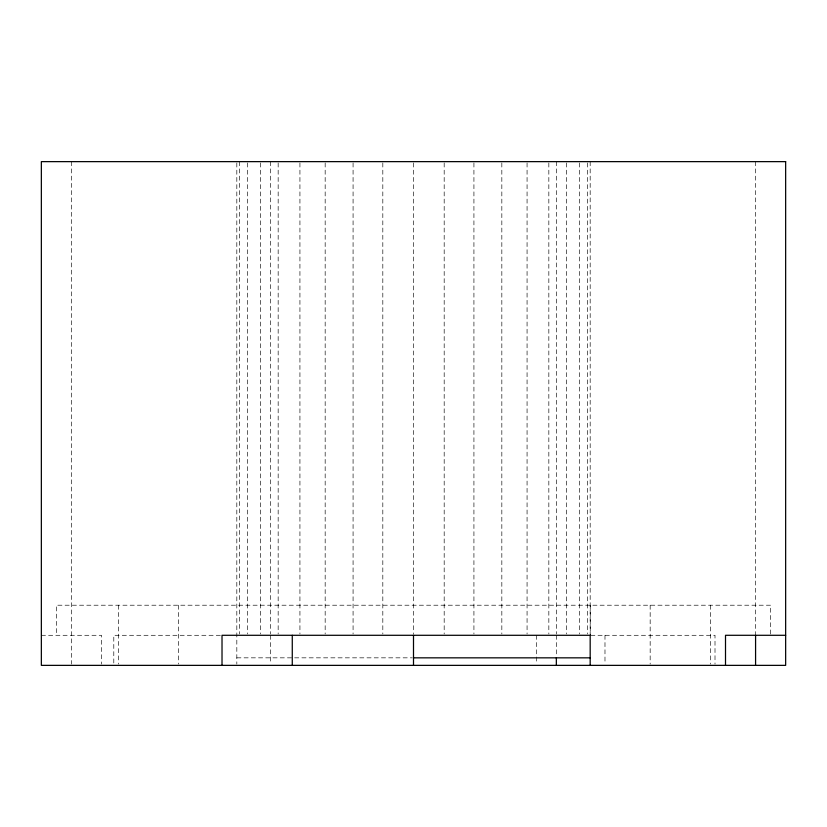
<?xml version="1.0" encoding="UTF-8"?>
<svg xmlns="http://www.w3.org/2000/svg" width="827" height="827" viewBox="0 0 827 827"><rect width="100%" height="100%" fill="white"/><g stroke="black" fill="none" stroke-linecap="round" stroke-linejoin="round"><path stroke-width="0.62" stroke-dasharray="4.13 3.1" d="M41.35 635.291L101.494 635.291L101.494 664.102M220.375 635.291L113.795 635.291L113.795 664.102M590.778 635.291L715.004 635.291L715.004 664.102M236.822 657.837L412.26 657.837M770.609 634.03L770.609 605.209L56.391 605.209L56.391 635.291M755.578 161.637L755.578 635.291M710.31 605.209L710.31 664.081M650.167 605.209L650.167 664.081M604.982 635.291L604.982 664.102M590.251 605.209L590.251 635.291M590.178 161.637L590.178 635.291M587.49 162.929L587.49 633.999M579.52 162.929L579.52 633.999M566.505 162.929L566.505 633.999M556.344 161.637L556.344 633.999M556.344 635.291L556.344 656.586M548.839 162.929L548.839 633.999M536.527 635.291L536.527 664.102M527.068 162.929L527.068 633.999M501.834 162.929L501.834 633.999M473.923 162.929L473.923 633.999M444.182 162.929L444.182 633.999M413.5 162.929L413.5 634.03M382.818 162.929L382.818 633.999M353.077 162.929L353.077 633.999M325.166 162.929L325.166 633.999M299.932 162.929L299.932 633.999M278.161 162.929L278.161 633.999M270.656 161.637L270.656 633.999M270.656 635.291L270.656 664.102M260.495 162.929L260.495 633.999M247.48 162.929L247.48 633.999M239.51 161.637L239.51 633.999M236.822 162.929L236.822 664.102M178.663 605.209L178.663 664.081M118.509 605.209L118.509 664.081M71.422 161.637L71.422 664.102"/><path stroke-width="1.24" d="M785.65 635.291L725.506 635.291L725.506 665.363M413.5 657.837L590.178 657.837M755.578 635.291L755.578 665.363M590.178 665.363L590.178 635.291L222.018 635.291L222.018 665.363M556.344 657.837L556.344 665.363M413.5 635.291L413.5 665.363M292.272 635.291L292.272 665.363M785.65 161.637L41.35 161.637L41.35 665.363L785.65 665.363L785.65 161.637"/></g></svg>
